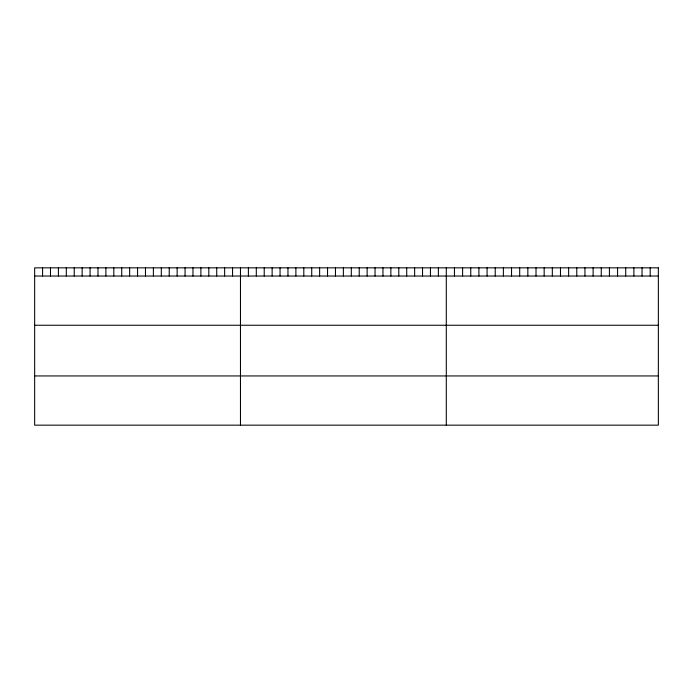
<?xml version="1.0" encoding="UTF-8"?>
<svg xmlns="http://www.w3.org/2000/svg" width="693" height="693" viewBox="0 0 693 693"><rect width="100%" height="100%" fill="white"/><g stroke="black" fill="none" stroke-linecap="round" stroke-linejoin="round"><path stroke-width="1.04" d="M34.65 276.031L658.35 276.031M34.65 325.242L658.35 325.242M34.65 375.944L658.35 375.944M650.19 267.844L650.19 276.031M642.039 267.844L642.039 276.031M633.878 267.844L633.878 276.031M625.727 267.844L625.727 276.031M617.567 267.844L617.567 276.031M609.416 267.844L609.416 276.031M601.255 267.844L601.255 276.031M593.104 267.844L593.104 276.031M584.944 267.844L584.944 276.031M576.793 267.844L576.793 276.031M568.632 267.844L568.632 276.031M560.481 267.844L560.481 276.031M552.321 267.844L552.321 276.031M544.161 267.844L544.161 276.031M536.01 267.844L536.01 276.031M527.849 267.844L527.849 276.031M519.698 267.844L519.698 276.031M511.538 267.844L511.538 276.031M503.387 267.844L503.387 276.031M495.226 267.844L495.226 276.031M487.075 267.844L487.075 276.031M478.915 267.844L478.915 276.031M470.764 267.844L470.764 276.031M462.603 267.844L462.603 276.031M454.452 267.844L454.452 276.031M446.292 267.844L446.292 425.156M438.374 267.844L438.374 276.031M430.457 267.844L430.457 276.031M422.539 267.844L422.539 276.031M414.631 267.844L414.631 276.031M406.713 267.844L406.713 276.031M398.796 267.844L398.796 276.031M390.878 267.844L390.878 276.031M382.96 267.844L382.96 276.031M375.043 267.844L375.043 276.031M367.134 267.844L367.134 276.031M359.217 267.844L359.217 276.031M351.299 267.844L351.299 276.031M343.381 267.844L343.381 276.031M335.464 267.844L335.464 276.031M327.546 267.844L327.546 276.031M319.629 267.844L319.629 276.031M311.72 267.844L311.72 276.031M303.803 267.844L303.803 276.031M295.885 267.844L295.885 276.031M287.967 267.844L287.967 276.031M280.05 267.844L280.05 276.031M272.132 267.844L272.132 276.031M264.224 267.844L264.224 276.031M256.306 267.844L256.306 276.031M248.389 267.844L248.389 276.031M240.471 267.844L240.471 425.156M232.553 267.844L232.553 276.031M224.636 267.844L224.636 276.031M216.718 267.844L216.718 276.031M208.81 267.844L208.81 276.031M200.892 267.844L200.892 276.031M192.975 267.844L192.975 276.031M185.057 267.844L185.057 276.031M177.139 267.844L177.139 276.031M169.222 267.844L169.222 276.031M161.313 267.844L161.313 276.031M153.396 267.844L153.396 276.031M145.478 267.844L145.478 276.031M137.56 267.844L137.56 276.031M129.643 267.844L129.643 276.031M121.725 267.844L121.725 276.031M113.808 267.844L113.808 276.031M105.899 267.844L105.899 276.031M97.982 267.844L97.982 276.031M90.064 267.844L90.064 276.031M82.146 267.844L82.146 276.031M74.229 267.844L74.229 276.031M66.311 267.844L66.311 276.031M58.403 267.844L58.403 276.031M50.485 267.844L50.485 276.031M42.568 267.844L42.568 276.031M658.35 267.844L34.65 267.844L34.65 425.156L658.35 425.156L658.35 267.844"/></g></svg>
